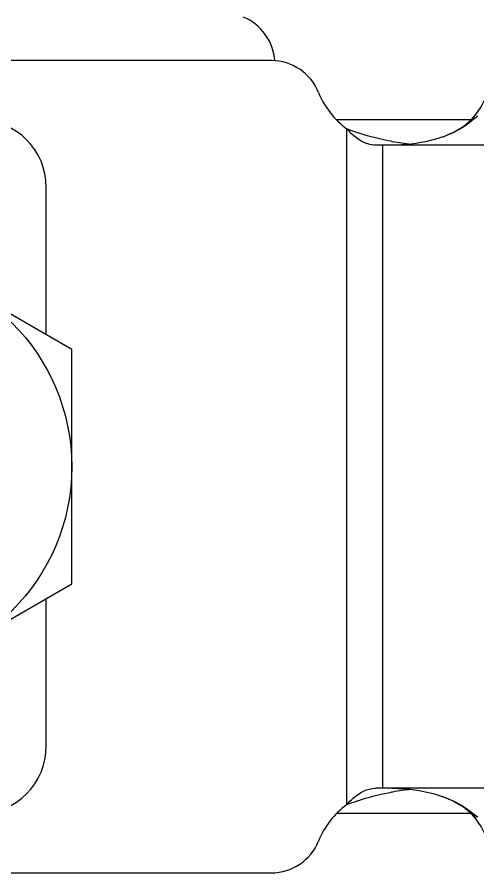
# Model space of a CAD drawing. Extents: x 1382187 to 1725648, y 860327 to 1571294.
# Drawn here: x 1509951.5 to 1510193.6, y 1228023 to 1228472.9 of the extents above; entities that cross this region are included whole.
import ezdxf

# ---------------------------------------------------------------- set-up
doc = ezdxf.new("R2010")
doc.units = 0
doc.header["$LTSCALE"] = 1000
doc.header["$MEASUREMENT"] = 0

msp = doc.modelspace()

# ---------------------------------------------------------------- linework, layer by layer
at = {"linetype": 'Continuous'}
for p, q in [((1510085.12, 1228450.04), (1509711.07, 1228450.04)), ((1510189.55, 1228417.67), (1510192.6, 1228421.69)), ((1510190.07, 1228418.9), (1510119.46, 1228418.9)), ((1510124.8, 1228058.84), (1510124.8, 1228414.16)), ((1510547.92, 1228405.55), (1510139.92, 1228405.55)), ((1510143.68, 1228067.45), (1510143.68, 1228405.55)), ((1509966.87, 1228305.85), (1509966.87, 1228383.31)), ((1509980.22, 1228298.14), (1509873.45, 1228359.79)), ((1509980.22, 1228174.86), (1509980.22, 1228298.14)), ((1509873.45, 1228113.21), (1509980.22, 1228174.86)), ((1509966.87, 1228089.69), (1509966.87, 1228167.15)), ((1510547.92, 1228067.45), (1510139.92, 1228067.45)), ((1510190.07, 1228054.1), (1510119.46, 1228054.1)), ((1510189.55, 1228055.33), (1510192.6, 1228051.31)), ((1509711.07, 1228022.96), (1510085.12, 1228022.96))]:
    msp.add_line(p, q, dxfattribs=at)
for points in [[(1510192.6, 1228421.69), (1510195.33, 1228425.7), (1510197.87, 1228430.58), (1510199.45, 1228434.79), (1510200.25, 1228437.97), (1510200.52, 1228439.86), (1510200.55, 1228440.34)], [(1510174.8, 1228409.82), (1510180.28, 1228412.1), (1510186.18, 1228415.6), (1510190.45, 1228419.22), (1510192.59, 1228421.67)], [(1510192.59, 1228051.32), (1510190.41, 1228053.82), (1510186.13, 1228057.43), (1510180.26, 1228060.91), (1510174.8, 1228063.17)], [(1510200.55, 1228032.66), (1510200.52, 1228033.14), (1510200.25, 1228035.03), (1510199.45, 1228038.2), (1510197.87, 1228042.42), (1510195.33, 1228047.29), (1510192.6, 1228051.31)]]:
    msp.add_lwpolyline(points, dxfattribs=at)
msp.add_circle((1509873.45, 1228236.5), 106.77, dxfattribs=at)
for centre, radius, start, end in [((1510060.3, 1228448.18), 26.69, 3.6522, 67.9757), ((1510085.12, 1228423.35), 26.69, 22.0243, 90), ((1510151.11, 1228450.04), 44.49, 202.0243, 233.7485), ((1510211.37, 1228394.22), 31.91, 123.7883, 124.1887), ((1509931.28, 1228383.31), 35.59, 0, 90), ((1510172.2, 1228541.29), 135.82, 259.7299, 260.0443), ((1510171.97, 1228539.8), 134.32, 260.0279, 264.2434), ((1509931.28, 1228089.69), 35.59, 270, 0), ((1510172.2, 1227931.71), 135.82, 99.9557, 100.2701), ((1510171.97, 1227933.2), 134.31, 95.7509, 99.9721), ((1510151.11, 1228022.96), 44.49, 126.2515, 157.9757), ((1510211.37, 1228078.78), 31.91, 235.8113, 236.2117), ((1510085.12, 1228049.65), 26.69, 270, 337.9757)]:
    msp.add_arc(centre, radius, start, end, dxfattribs=at)
for points, knots in [([(1510193.44, 1228420.62), (1510193.13, 1228420.41), (1510191.8, 1228419.47), (1510190.52, 1228418.46), (1510189.55, 1228417.67)], [0, 0, 0, 0, 0.231104, 1, 1, 1, 1]), ([(1510189.55, 1228417.67), (1510188.64, 1228416.93), (1510184.11, 1228413.65), (1510178.96, 1228411.28), (1510174.8, 1228409.82)], [0, 0, 0, 0, 0.210146, 1, 1, 1, 1]), ([(1510147.98, 1228407.64), (1510145.97, 1228408.01), (1510138.1, 1228409.62), (1510130.36, 1228411.94), (1510124.8, 1228414.16)], [0, 0, 0, 0, 0.255037, 1, 1, 1, 1]), ([(1510139.92, 1228405.55), (1510138.56, 1228405.55), (1510132.65, 1228406.63), (1510127.71, 1228410.67), (1510124.8, 1228414.16)], [0, 0, 0, 0, 0.231026, 1, 1, 1, 1]), ([(1510174.8, 1228409.82), (1510172.78, 1228409.12), (1510164.21, 1228406.58), (1510155.22, 1228405.55), (1510148.43, 1228405.55)], [0, 0, 0, 0, 0.239548, 1, 1, 1, 1]), ([(1510124.8, 1228058.84), (1510125.81, 1228060.04), (1510129.84, 1228064.25), (1510135.6, 1228067.45), (1510139.92, 1228067.45)], [0, 0, 0, 0, 0.266, 1, 1, 1, 1]), ([(1510124.8, 1228058.84), (1510126.61, 1228059.56), (1510134.16, 1228062.32), (1510141.99, 1228064.27), (1510147.98, 1228065.36)], [0, 0, 0, 0, 0.242689, 1, 1, 1, 1]), ([(1510148.43, 1228067.45), (1510150.73, 1228067.45), (1510159.65, 1228067.09), (1510168.54, 1228065.37), (1510174.8, 1228063.17)], [0, 0, 0, 0, 0.257456, 1, 1, 1, 1]), ([(1510174.8, 1228063.17), (1510176.3, 1228062.65), (1510181.5, 1228060.61), (1510186.45, 1228057.84), (1510189.55, 1228055.33)], [0, 0, 0, 0, 0.285604, 1, 1, 1, 1]), ([(1510189.55, 1228055.33), (1510189.89, 1228055.05), (1510191.16, 1228054.03), (1510192.46, 1228053.05), (1510193.44, 1228052.38)], [0, 0, 0, 0, 0.26918, 1, 1, 1, 1])]:
    msp.add_open_spline(points, degree=3, knots=knots, dxfattribs=at)

doc.saveas('drawing.dxf')
